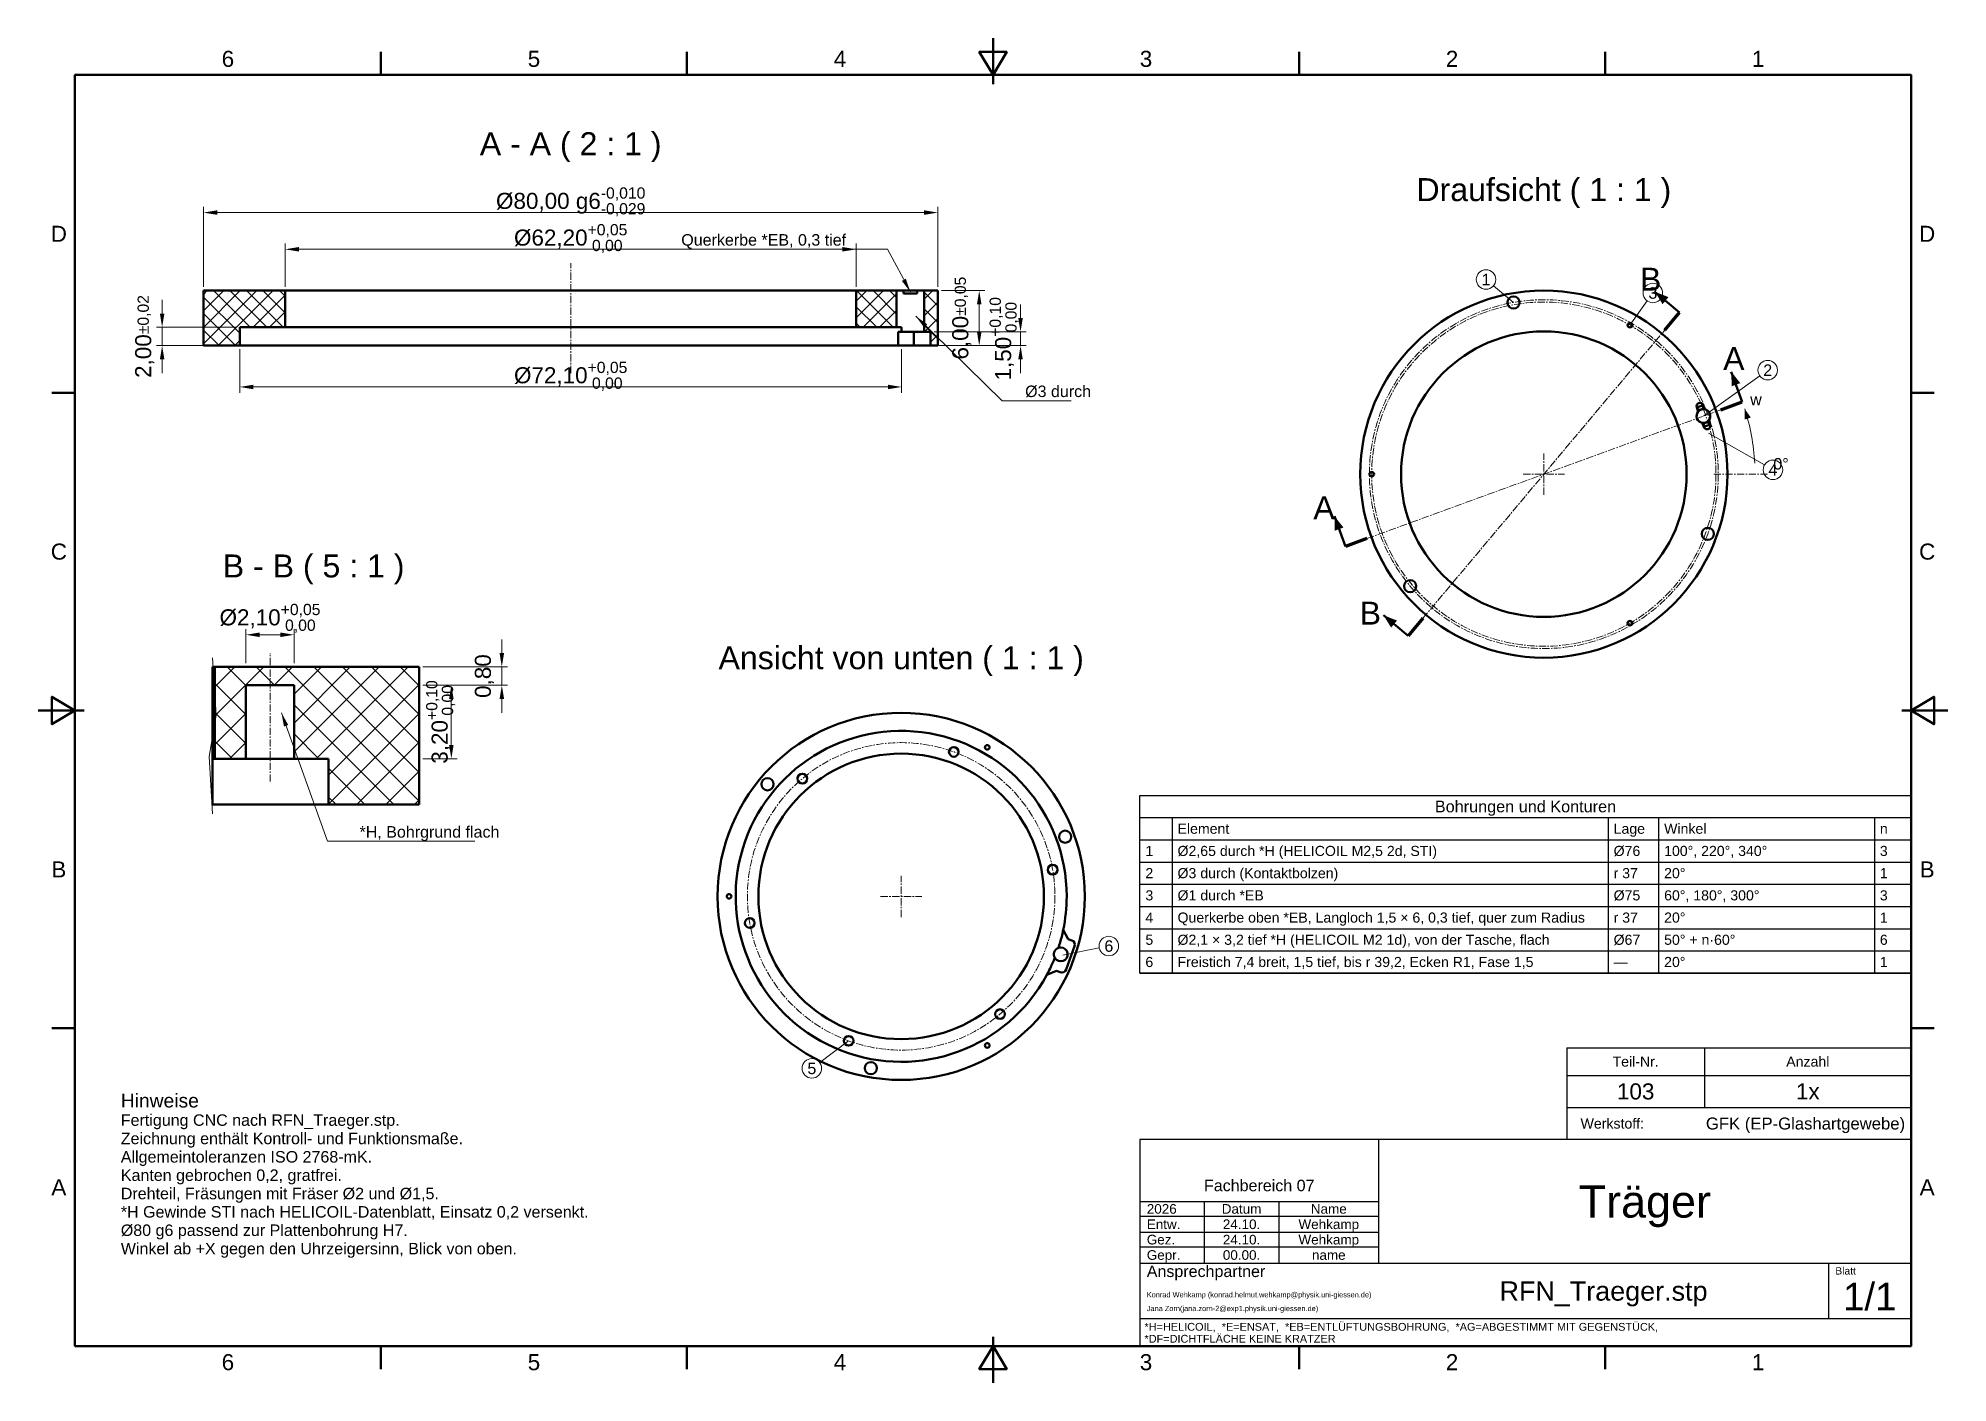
# Model space of a CAD drawing. Header units: millimetres. Extents: x 2 to 418, y 2 to 295.
import ezdxf
from ezdxf.enums import TextEntityAlignment as Align

# ---------------------------------------------------------------- set-up
doc = ezdxf.new("R2010")
doc.units = ezdxf.units.MM
doc.linetypes.add('CENTER2', pattern=[2.541, 1.587, -0.318, 0.318, -0.318])
for name, color, linetype, lineweight in [('BEMASSUNG', 7, 'Continuous', 18), ('MITTELLINIE', 7, 'CENTER2', 18), ('RAHMEN', 7, 'Continuous', 50), ('SCHNITTLINIE', 7, 'Continuous', 50), ('SCHRAFFUR', 7, 'Continuous', 18), ('SCHRIFTFELD', 7, 'Continuous', 25), ('SICHTKANTE', 7, 'Continuous', 50), ('TEXT', 7, 'Continuous', 18)]:
    doc.layers.add(name, color=color, linetype=linetype, lineweight=lineweight)
doc.styles.add('ISO', font='arial.ttf')
doc.dimstyles.new('RFN', dxfattribs={"dimtxt": 3.5, "dimasz": 3, "dimexe": 1.25, "dimexo": 0.8, "dimgap": 0.8, "dimtad": 1, "dimzin": 0, "dimtxsty": 'ISO', "dimcen": 0, "dimclrd": 7, "dimclre": 7, "dimclrt": 7, "dimadec": 1, "dimazin": 3, "dimtfac": 1, "dimtmove": 0, "dimatfit": 3, "dimtolj": 1, "dimtzin": 0, "dimlwd": 18, "dimlwe": 18})

msp = doc.modelspace()

# ---------------------------------------------------------------- hatches: boundary and pattern name
at = {"layer": 'SCHRAFFUR'}
h = msp.add_hatch(dxfattribs=at)
h.set_pattern_fill('ANSI37', scale=0.8)
h.paths.add_polyline_path([(38, 228), (45.9, 228), (38, 228), (38, 240), (55.8, 240), (55.8, 232), (45.9, 232), (45.9, 228)])
h = msp.add_hatch(dxfattribs=at)
h.set_pattern_fill('ANSI37', scale=0.8)
h.paths.add_polyline_path([(189, 240), (180.2, 240), (189, 240), (189, 232), (180.2, 232), (180.2, 240)])
h = msp.add_hatch(dxfattribs=at)
h.set_pattern_fill('ANSI37', scale=0.8)
h.paths.add_polyline_path([(196.4, 228), (198, 228), (196.4, 228), (196.4, 231), (195, 231), (195, 240), (198, 240), (198, 228)])
h = msp.add_hatch(dxfattribs=at)
h.set_pattern_fill('ANSI37', scale=1.4)
h.paths.add_polyline_path([(85, 128), (85, 158), (85, 128), (65.25, 128), (65.25, 138), (57.75, 138), (57.75, 154), (47.25, 154), (47.25, 138), (40.5, 138), (40.5, 158), (85, 158)])

# ---------------------------------------------------------------- linework, layer by layer
at = {"layer": 'BEMASSUNG'}
for p, q in [((179, 249), (147.375, 249)), ((323.401, 237.423), (319.034, 241.062)), ((348.75, 232.476), (352.515, 237.747)), ((364.769, 212.655), (377.039, 221.42)), ((216, 216), (227, 216)), ((365.901, 208.951), (378.056, 202.005)), ((71, 120), (97.125, 120)), ((225.238, 95.174), (233.155, 96.757)), ((178.542, 76.52), (172.242, 71.795))]:
    msp.add_line(p, q, dxfattribs=at)
for centre in [(317.401, 242.423), (353.75, 239.476), (378.769, 222.655), (379.901, 200.951), (235.238, 97.174), (170.542, 70.52)]:
    msp.add_circle(centre, 2.125, dxfattribs=at)
msp.add_arc((330, 200), 46, 3, 18, dxfattribs=at)
msp.add_solid([(373.749, 214.215), (375.094, 212.339), (373.763, 211.906)], dxfattribs=at)
at = {"layer": 'MITTELLINIE'}
for p, q in [((118, 222), (118, 246)), ((303.646, 168.592), (356.354, 231.408)), ((291.473, 185.977), (368.527, 214.023)), ((330, 195.5), (330, 204.5)), ((325.5, 200), (334.5, 200)), ((367, 200), (379, 200)), ((52.5, 133), (52.5, 161)), ((190, 103.5), (190, 112.5)), ((185.5, 108), (194.5, 108))]:
    msp.add_line(p, q, dxfattribs=at)
for centre, radius in [((330, 200), 38), ((330, 200), 37.5), ((190, 108), 33.5)]:
    msp.add_circle(centre, radius, dxfattribs=at)
at = {"layer": 'RAHMEN'}
for p, q in [((76.667, 287), (76.667, 292)), ((143.333, 287), (143.333, 292)), ((210, 295), (210, 285)), ((210, 287), (210, 292)), ((276.667, 287), (276.667, 292)), ((343.333, 287), (343.333, 292)), ((10, 217.75), (5, 217.75)), ((410, 217.75), (415, 217.75)), ((2, 148.5), (12, 148.5)), ((10, 148.5), (5, 148.5)), ((418, 148.5), (408, 148.5)), ((410, 148.5), (415, 148.5)), ((10, 79.25), (5, 79.25)), ((410, 79.25), (415, 79.25)), ((76.667, 10), (76.667, 5)), ((143.333, 10), (143.333, 5)), ((210, 2), (210, 12)), ((210, 10), (210, 5)), ((276.667, 10), (276.667, 5)), ((343.333, 10), (343.333, 5))]:
    msp.add_line(p, q, dxfattribs=at)
for points in [[(210, 287), (213, 292), (207, 292)], [(10, 10), (410, 10), (410, 287), (10, 287)], [(10, 148.5), (5, 151.5), (5, 145.5)], [(410, 148.5), (415, 145.5), (415, 151.5)], [(210, 10), (207, 5), (213, 5)]]:
    msp.add_lwpolyline(points, close=True, dxfattribs=at)
at = {"layer": 'SCHNITTLINIE'}
for p, q in [((359.568, 235.238), (354.206, 239.738)), ((373.226, 215.733), (370.832, 222.311)), ((286.774, 184.267), (284.38, 190.845)), ((300.432, 164.762), (295.069, 169.261))]:
    msp.add_line(p, q, dxfattribs=at)
at = {"layer": 'SCHNITTLINIE', "lineweight": 70}
for p, q in [((356.354, 231.408), (359.568, 235.238)), ((368.527, 214.023), (373.226, 215.733)), ((291.473, 185.977), (286.774, 184.267)), ((303.646, 168.592), (300.432, 164.762))]:
    msp.add_line(p, q, dxfattribs=at)
at = {"layer": 'SCHNITTLINIE'}
for points in [[(354.206, 239.738), (357.147, 238.575), (355.861, 237.043)], [(370.832, 222.311), (372.797, 219.834), (370.918, 219.15)], [(284.38, 190.845), (286.346, 188.368), (284.466, 187.684)], [(295.069, 169.261), (298.01, 168.099), (296.725, 166.567)]]:
    msp.add_solid(points, dxfattribs=at)
at = {"layer": 'SCHRIFTFELD'}
for p, q in [((242, 125.16), (410, 125.16)), ((249, 125.16), (249, 91.28)), ((344, 125.16), (344, 91.28)), ((355, 125.16), (355, 91.28)), ((402, 125.16), (402, 91.28)), ((242, 120.32), (410, 120.32)), ((242, 115.48), (410, 115.48)), ((242, 110.64), (410, 110.64)), ((242, 105.8), (410, 105.8)), ((242, 100.96), (410, 100.96)), ((242, 96.12), (410, 96.12)), ((242, 91.28), (410, 91.28)), ((335, 75), (410, 75)), ((335, 75), (335, 55)), ((365, 75), (365, 62)), ((335, 69), (410, 69)), ((335, 62), (410, 62)), ((294, 55), (294, 28.1)), ((242, 41.5), (294, 41.5)), ((242, 38.3), (294, 38.3)), ((256, 41.5), (256, 28.1)), ((272.3, 41.5), (272.3, 28.1)), ((242, 34.8), (294, 34.8)), ((242, 31.6), (294, 31.6)), ((242, 28.1), (410, 28.1)), ((392, 28.1), (392, 16)), ((242, 16), (410, 16))]:
    msp.add_line(p, q, dxfattribs=at)
for points in [[(242, 130), (410, 130), (410, 91.28), (242, 91.28)], [(242, 10), (410, 10), (410, 55), (242, 55)]]:
    msp.add_lwpolyline(points, close=True, dxfattribs=at)
at = {"layer": 'SICHTKANTE'}
for p, q in [((38, 228), (38, 240)), ((38, 240), (55.8, 240)), ((55.8, 240), (55.8, 232)), ((180.2, 240), (189, 240)), ((180.2, 240), (180.2, 232)), ((189, 232), (189, 240)), ((190.5, 239.4), (190.5, 240)), ((193.5, 239.4), (193.5, 240)), ((195, 231), (195, 240)), ((195, 240), (198, 240)), ((198, 228), (198, 240)), ((55.8, 232), (45.9, 232)), ((45.9, 232), (45.9, 228)), ((189, 232), (180.2, 232)), ((189.349, 231), (189.349, 228)), ((190.064, 232), (190.064, 231)), ((192.719, 231), (192.719, 228)), ((195, 231), (196.4, 231)), ((196.4, 231), (196.4, 228)), ((45.9, 228), (38, 228)), ((192.719, 228), (189.349, 228)), ((194.4, 228), (192.719, 228)), ((198, 228), (196.4, 228)), ((363.294, 214.513), (364.704, 215.026)), ((363.62, 213.619), (363.294, 214.513)), ((365.029, 214.132), (364.704, 215.026)), ((364.833, 210.284), (364.508, 211.178)), ((364.833, 210.284), (366.243, 210.797)), ((366.243, 210.797), (365.918, 211.691)), ((40, 158), (40, 138)), ((40.5, 158), (40.5, 138)), ((40.5, 158), (85, 158)), ((47.25, 154), (57.75, 154)), ((47.25, 138), (47.25, 154)), ((57.75, 138), (57.75, 154)), ((85, 128), (85, 158)), ((40, 138), (40, 128)), ((47.25, 138), (40.5, 138)), ((65.25, 138), (57.75, 138)), ((65.25, 138), (65.25, 128)), ((85, 128), (65.25, 128)), ((225.298, 100.674), (226.372, 98.699)), ((225.912, 92.056), (227.759, 97.13)), ((227.162, 98.412), (226.372, 98.699)), ((223.841, 91.745), (221.749, 90.923)), ((224.631, 91.458), (223.841, 91.745))]:
    msp.add_line(p, q, dxfattribs=at)
for points in [[(180.2, 240), (179.745, 240), (179.29, 240), (178.835, 240), (177.874, 240), (176.532, 240), (175.19, 240), (173.731, 240), (171.57, 240), (169.409, 240), (167.247, 240), (164.578, 240), (161.705, 240), (158.833, 240), (155.798, 240), (152.359, 240), (148.919, 240), (145.479, 240), (141.701, 240), (137.866, 240), (134.032, 240), (130.111, 240), (126.074, 240), (122.037, 240), (118, 240), (113.963, 240), (109.926, 240), (105.889, 240), (101.968, 240), (98.134, 240), (94.299, 240), (90.521, 240), (87.081, 240), (83.641, 240), (80.202, 240), (77.167, 240), (74.295, 240), (71.422, 240), (68.753, 240), (66.591, 240), (64.43, 240), (62.269, 240), (60.81, 240), (59.468, 240), (58.126, 240), (57.165, 240), (56.71, 240), (56.255, 240), (55.8, 240)], [(190.5, 240), (190.445, 240), (190.389, 240), (190.334, 240), (190.28, 240), (190.227, 240), (190.175, 240), (190.122, 240), (190.073, 240), (190.023, 240), (189.974, 240), (189.926, 240), (189.88, 240), (189.834, 240), (189.789, 240), (189.746, 240), (189.703, 240), (189.661, 240), (189.621, 240), (189.582, 240), (189.543, 240), (189.506, 240), (189.472, 240), (189.437, 240), (189.402, 240), (189.371, 240), (189.341, 240), (189.31, 240), (189.282, 240), (189.256, 240), (189.23, 240), (189.204, 240), (189.183, 240), (189.161, 240), (189.139, 240), (189.121, 240), (189.104, 240), (189.087, 240), (189.072, 240), (189.06, 240), (189.047, 240), (189.035, 240), (189.027, 240), (189.02, 240), (189.013, 240), (189.007, 240), (189.005, 240), (189.002, 240), (189, 240)], [(193.5, 240), (193.489, 240), (193.478, 240), (193.467, 240), (193.444, 240), (193.412, 240), (193.379, 240), (193.344, 240), (193.292, 240), (193.24, 240), (193.188, 240), (193.123, 240), (193.054, 240), (192.985, 240), (192.912, 240), (192.829, 240), (192.746, 240), (192.663, 240), (192.572, 240), (192.479, 240), (192.387, 240), (192.292, 240), (192.195, 240), (192.097, 240), (192, 240), (191.903, 240), (191.805, 240), (191.708, 240), (191.613, 240), (191.521, 240), (191.428, 240), (191.337, 240), (191.254, 240), (191.171, 240), (191.088, 240), (191.015, 240), (190.946, 240), (190.877, 240), (190.812, 240), (190.76, 240), (190.708, 240), (190.656, 240), (190.621, 240), (190.588, 240), (190.556, 240), (190.533, 240), (190.522, 240), (190.511, 240), (190.5, 240)], [(192, 239.4), (191.967, 239.4), (191.935, 239.4), (191.902, 239.4), (191.869, 239.4), (191.836, 239.4), (191.804, 239.4), (191.771, 239.4), (191.739, 239.4), (191.706, 239.4), (191.673, 239.4), (191.641, 239.4), (191.608, 239.4), (191.576, 239.4), (191.544, 239.4), (191.511, 239.4), (191.479, 239.4), (191.447, 239.4), (191.415, 239.4), (191.383, 239.4), (191.351, 239.4), (191.319, 239.4), (191.287, 239.4), (191.255, 239.4), (191.224, 239.4), (191.192, 239.4), (191.161, 239.4), (191.129, 239.4), (191.098, 239.4), (191.067, 239.4), (191.036, 239.4), (191.005, 239.4), (190.974, 239.4), (190.943, 239.4), (190.913, 239.4), (190.882, 239.4), (190.852, 239.4), (190.822, 239.4), (190.792, 239.4), (190.762, 239.4), (190.732, 239.4), (190.703, 239.4), (190.673, 239.4), (190.644, 239.4), (190.615, 239.4), (190.586, 239.4), (190.557, 239.4), (190.529, 239.4), (190.5, 239.4)], [(193.5, 239.4), (193.471, 239.4), (193.443, 239.4), (193.414, 239.4), (193.385, 239.4), (193.356, 239.4), (193.327, 239.4), (193.297, 239.4), (193.268, 239.4), (193.238, 239.4), (193.208, 239.4), (193.178, 239.4), (193.148, 239.4), (193.118, 239.4), (193.087, 239.4), (193.057, 239.4), (193.026, 239.4), (192.995, 239.4), (192.964, 239.4), (192.933, 239.4), (192.902, 239.4), (192.871, 239.4), (192.839, 239.4), (192.808, 239.4), (192.776, 239.4), (192.745, 239.4), (192.713, 239.4), (192.681, 239.4), (192.649, 239.4), (192.617, 239.4), (192.585, 239.4), (192.553, 239.4), (192.521, 239.4), (192.489, 239.4), (192.456, 239.4), (192.424, 239.4), (192.392, 239.4), (192.359, 239.4), (192.327, 239.4), (192.294, 239.4), (192.261, 239.4), (192.229, 239.4), (192.196, 239.4), (192.164, 239.4), (192.131, 239.4), (192.098, 239.4), (192.065, 239.4), (192.033, 239.4), (192, 239.4)], [(195, 240), (194.998, 240), (194.995, 240), (194.993, 240), (194.987, 240), (194.98, 240), (194.973, 240), (194.965, 240), (194.953, 240), (194.94, 240), (194.928, 240), (194.913, 240), (194.896, 240), (194.879, 240), (194.861, 240), (194.839, 240), (194.817, 240), (194.796, 240), (194.77, 240), (194.744, 240), (194.718, 240), (194.69, 240), (194.659, 240), (194.629, 240), (194.598, 240), (194.563, 240), (194.528, 240), (194.494, 240), (194.457, 240), (194.418, 240), (194.379, 240), (194.339, 240), (194.297, 240), (194.254, 240), (194.211, 240), (194.166, 240), (194.12, 240), (194.074, 240), (194.026, 240), (193.977, 240), (193.927, 240), (193.878, 240), (193.825, 240), (193.773, 240), (193.72, 240), (193.666, 240), (193.611, 240), (193.555, 240), (193.5, 240)], [(180.2, 232), (179.745, 232), (179.29, 232), (178.835, 232), (177.874, 232), (176.532, 232), (175.19, 232), (173.731, 232), (171.57, 232), (169.409, 232), (167.247, 232), (164.578, 232), (161.705, 232), (158.833, 232), (155.798, 232), (152.359, 232), (148.919, 232), (145.479, 232), (141.701, 232), (137.866, 232), (134.032, 232), (130.111, 232), (126.074, 232), (122.037, 232), (118, 232), (113.963, 232), (109.926, 232), (105.889, 232), (101.968, 232), (98.134, 232), (94.299, 232), (90.521, 232), (87.081, 232), (83.641, 232), (80.202, 232), (77.167, 232), (74.295, 232), (71.422, 232), (68.753, 232), (66.591, 232), (64.43, 232), (62.269, 232), (60.81, 232), (59.468, 232), (58.126, 232), (57.165, 232), (56.71, 232), (56.255, 232), (55.8, 232)], [(190.064, 232), (190.023, 232), (189.983, 232), (189.942, 232), (189.903, 232), (189.865, 232), (189.827, 232), (189.79, 232), (189.754, 232), (189.719, 232), (189.683, 232), (189.649, 232), (189.616, 232), (189.583, 232), (189.551, 232), (189.521, 232), (189.491, 232), (189.461, 232), (189.433, 232), (189.405, 232), (189.378, 232), (189.352, 232), (189.328, 232), (189.303, 232), (189.279, 232), (189.258, 232), (189.236, 232), (189.215, 232), (189.195, 232), (189.177, 232), (189.159, 232), (189.141, 232), (189.126, 232), (189.111, 232), (189.096, 232), (189.084, 232), (189.072, 232), (189.06, 232), (189.049, 232), (189.041, 232), (189.033, 232), (189.024, 232), (189.019, 232), (189.014, 232), (189.009, 232), (189.005, 232), (189.003, 232), (189.002, 232), (189, 232)], [(189.719, 231), (189.713, 231), (189.706, 231), (189.7, 231), (189.693, 231), (189.686, 231), (189.68, 231), (189.673, 231), (189.666, 231), (189.659, 231), (189.652, 231), (189.645, 231), (189.638, 231), (189.631, 231), (189.624, 231), (189.617, 231), (189.61, 231), (189.602, 231), (189.595, 231), (189.588, 231), (189.58, 231), (189.573, 231), (189.565, 231), (189.557, 231), (189.55, 231), (189.542, 231), (189.534, 231), (189.526, 231), (189.518, 231), (189.51, 231), (189.502, 231), (189.494, 231), (189.486, 231), (189.478, 231), (189.47, 231), (189.462, 231), (189.453, 231), (189.445, 231), (189.437, 231), (189.428, 231), (189.42, 231), (189.411, 231), (189.402, 231), (189.394, 231), (189.385, 231), (189.376, 231), (189.367, 231), (189.358, 231), (189.349, 231)], [(189.719, 231), (189.73, 231), (189.741, 231), (189.751, 231), (189.762, 231), (189.772, 231), (189.782, 231), (189.792, 231), (189.802, 231), (189.811, 231), (189.821, 231), (189.83, 231), (189.839, 231), (189.848, 231), (189.857, 231), (189.866, 231), (189.874, 231), (189.883, 231), (189.891, 231), (189.899, 231), (189.907, 231), (189.914, 231), (189.922, 231), (189.929, 231), (189.937, 231), (189.944, 231), (189.951, 231), (189.957, 231), (189.964, 231), (189.97, 231), (189.977, 231), (189.983, 231), (189.989, 231), (189.995, 231), (190.001, 231), (190.006, 231), (190.011, 231), (190.017, 231), (190.022, 231), (190.026, 231), (190.031, 231), (190.036, 231), (190.04, 231), (190.044, 231), (190.049, 231), (190.053, 231), (190.056, 231), (190.06, 231), (190.064, 231)], [(195, 231), (194.988, 231), (194.977, 231), (194.965, 231), (194.941, 231), (194.907, 231), (194.873, 231), (194.835, 231), (194.779, 231), (194.723, 231), (194.667, 231), (194.597, 231), (194.52, 231), (194.444, 231), (194.363, 231), (194.268, 231), (194.173, 231), (194.079, 231), (193.97, 231), (193.86, 231), (193.749, 231), (193.633, 231), (193.51, 231), (193.386, 231), (193.263, 231), (193.13, 231), (192.997, 231), (192.864, 231), (192.727, 231), (192.588, 231), (192.449, 231), (192.309, 231), (192.167, 231), (192.025, 231), (191.883, 231), (191.743, 231), (191.602, 231), (191.461, 231), (191.322, 231), (191.186, 231), (191.051, 231), (190.915, 231), (190.787, 231), (190.659, 231), (190.532, 231), (190.41, 231), (190.294, 231), (190.179, 231), (190.064, 231)], [(189.349, 228), (188.231, 228), (187.113, 228), (185.995, 228), (184.363, 228), (182.346, 228), (180.329, 228), (178.196, 228), (175.372, 228), (172.548, 228), (169.724, 228), (166.416, 228), (162.913, 228), (159.411, 228), (155.761, 228), (151.741, 228), (147.72, 228), (143.7, 228), (139.393, 228), (135.038, 228), (130.683, 228), (126.27, 228), (121.779, 228), (117.289, 228), (112.798, 228), (108.376, 228), (103.955, 228), (99.534, 228), (95.267, 228), (91.117, 228), (86.967, 228), (82.882, 228), (79.193, 228), (75.503, 228), (71.813, 228), (68.573, 228), (65.513, 228), (62.452, 228), (59.611, 228), (57.319, 228), (55.028, 228), (52.736, 228), (51.193, 228), (49.775, 228), (48.356, 228), (47.34, 228), (46.86, 228), (46.38, 228), (45.9, 228)], [(194.4, 228), (194.465, 228), (194.531, 228), (194.596, 228), (194.661, 228), (194.725, 228), (194.79, 228), (194.854, 228), (194.917, 228), (194.98, 228), (195.043, 228), (195.104, 228), (195.164, 228), (195.225, 228), (195.284, 228), (195.341, 228), (195.399, 228), (195.456, 228), (195.51, 228), (195.563, 228), (195.616, 228), (195.668, 228), (195.717, 228), (195.765, 228), (195.814, 228), (195.858, 228), (195.901, 228), (195.945, 228), (195.985, 228), (196.023, 228), (196.061, 228), (196.098, 228), (196.13, 228), (196.161, 228), (196.193, 228), (196.22, 228), (196.245, 228), (196.27, 228), (196.293, 228), (196.311, 228), (196.329, 228), (196.347, 228), (196.359, 228), (196.37, 228), (196.381, 228), (196.389, 228), (196.393, 228), (196.396, 228), (196.4, 228)], [(40.5, 158), (40.499, 158), (40.499, 158), (40.498, 158), (40.496, 158), (40.494, 158), (40.492, 158), (40.489, 158), (40.486, 158), (40.482, 158), (40.478, 158), (40.473, 158), (40.468, 158), (40.463, 158), (40.457, 158), (40.451, 158), (40.444, 158), (40.437, 158), (40.429, 158), (40.421, 158), (40.413, 158), (40.404, 158), (40.394, 158), (40.385, 158), (40.375, 158), (40.364, 158), (40.353, 158), (40.341, 158), (40.329, 158), (40.317, 158), (40.304, 158), (40.291, 158), (40.277, 158), (40.263, 158), (40.249, 158), (40.234, 158), (40.218, 158), (40.202, 158), (40.186, 158), (40.169, 158), (40.152, 158), (40.135, 158), (40.117, 158), (40.098, 158), (40.079, 158), (40.06, 158), (40.04, 158), (40.02, 158), (40, 158)], [(40.5, 138), (40.499, 138), (40.499, 138), (40.498, 138), (40.496, 138), (40.494, 138), (40.492, 138), (40.489, 138), (40.486, 138), (40.482, 138), (40.478, 138), (40.473, 138), (40.468, 138), (40.463, 138), (40.457, 138), (40.451, 138), (40.444, 138), (40.437, 138), (40.429, 138), (40.421, 138), (40.413, 138), (40.404, 138), (40.394, 138), (40.385, 138), (40.375, 138), (40.364, 138), (40.353, 138), (40.341, 138), (40.329, 138), (40.317, 138), (40.304, 138), (40.291, 138), (40.277, 138), (40.263, 138), (40.249, 138), (40.234, 138), (40.218, 138), (40.202, 138), (40.186, 138), (40.169, 138), (40.152, 138), (40.135, 138), (40.117, 138), (40.098, 138), (40.079, 138), (40.06, 138), (40.04, 138), (40.02, 138), (40, 138)], [(57.75, 138), (57.712, 138), (57.673, 138), (57.635, 138), (57.554, 138), (57.44, 138), (57.327, 138), (57.204, 138), (57.022, 138), (56.839, 138), (56.657, 138), (56.431, 138), (56.189, 138), (55.947, 138), (55.69, 138), (55.4, 138), (55.11, 138), (54.819, 138), (54.5, 138), (54.177, 138), (53.853, 138), (53.522, 138), (53.181, 138), (52.841, 138), (52.5, 138), (52.159, 138), (51.819, 138), (51.478, 138), (51.147, 138), (50.823, 138), (50.5, 138), (50.181, 138), (49.89, 138), (49.6, 138), (49.31, 138), (49.053, 138), (48.811, 138), (48.569, 138), (48.343, 138), (48.161, 138), (47.978, 138), (47.796, 138), (47.673, 138), (47.56, 138), (47.446, 138), (47.365, 138), (47.327, 138), (47.288, 138), (47.25, 138)], [(65.25, 128), (65.212, 128), (65.173, 128), (65.135, 128), (65.052, 128), (64.937, 128), (64.821, 128), (64.695, 128), (64.503, 128), (64.311, 128), (64.119, 128), (63.872, 128), (63.603, 128), (63.335, 128), (63.044, 128), (62.7, 128), (62.355, 128), (62.01, 128), (61.601, 128), (61.181, 128), (60.761, 128), (60.308, 128), (59.813, 128), (59.318, 128), (58.823, 128), (58.254, 128), (57.684, 128), (57.115, 128), (56.504, 128), (55.861, 128), (55.218, 128), (54.565, 128), (53.85, 128), (53.135, 128), (52.419, 128), (51.653, 128), (50.867, 128), (50.08, 128), (49.273, 128), (48.416, 128), (47.56, 128), (46.703, 128), (45.787, 128), (44.861, 128), (43.935, 128), (42.98, 128), (41.987, 128), (40.993, 128), (40, 128)]]:
    msp.add_lwpolyline(points, dxfattribs=at)
for centre, radius in [((330, 200), 40), ((323.401, 237.423), 1.325), ((348.75, 232.476), 0.5), ((330, 200), 31.1), ((292.5, 200), 0.5), ((365.708, 187.003), 1.325), ((300.89, 175.574), 1.325), ((348.75, 167.524), 0.5), ((190, 108), 40), ((190, 108), 31.1), ((201.458, 139.48), 1.05), ((208.75, 140.476), 0.5), ((160.89, 132.426), 1.325), ((168.467, 133.662), 1.05), ((225.708, 120.997), 1.325), ((222.991, 113.817), 1.05), ((152.5, 108), 0.5), ((157.009, 102.183), 1.05), ((211.533, 82.338), 1.05), ((178.542, 76.52), 1.05), ((208.75, 75.524), 0.5), ((183.401, 70.577), 1.325)]:
    msp.add_circle(centre, radius, dxfattribs=at)
for centre, radius, start, end in [((363.999, 214.769), 0.75, 20, 200), ((364.769, 212.655), 1.5, 140, 260), ((363.999, 214.769), 0.75, 200, 270), ((364.769, 212.655), 1.5, 110.00001, 140), ((363.999, 214.769), 0.75, 270, 289.99997), ((363.999, 214.769), 0.75, 289.99997, 20), ((364.769, 212.655), 1.5, 80, 110.00001), ((364.769, 212.655), 1.5, 320, 80), ((364.769, 212.655), 1.5, 260, 270), ((364.769, 212.655), 1.5, 270, 290), ((365.538, 210.54), 0.75, 110, 200), ((365.538, 210.54), 0.75, 200, 270), ((364.769, 212.655), 1.5, 290, 320), ((365.538, 210.54), 0.75, 20, 110), ((365.538, 210.54), 0.75, 270, 20), ((190, 108), 36.05, 0, 331.72488), ((190, 108), 36.05, 348.27512, 0), ((190, 108), 36.05, 345.89094, 348.27512), ((224.769, 95.345), 1.5, 110.20115, 209.79885), ((224.769, 95.345), 1.5, 209.79885, 90), ((190, 108), 36.05, 341.82118, 345.89094), ((224.769, 95.345), 1.5, 90, 110.20115), ((226.82, 97.472), 1, 340, 70), ((190, 108), 36.05, 331.72488, 334.10906), ((190, 108), 36.05, 334.10906, 338.17882), ((224.973, 92.398), 1, 250, 340)]:
    msp.add_arc(centre, radius, start, end, dxfattribs=at)
at = {"layer": 'TEXT'}
msp.add_lwpolyline([(40, 126), (39.25, 138.5), (40.75, 147.5), (40, 160)], dxfattribs=at)

# ---------------------------------------------------------------- texts
at = {"layer": 'RAHMEN', "style": 'ISO'}
for s, p in [('6', (43.333, 290.5)), ('5', (110, 290.5)), ('4', (176.667, 290.5)), ('3', (243.333, 290.5)), ('2', (310, 290.5)), ('1', (376.667, 290.5)), ('D', (6.5, 252.375)), ('D', (413.5, 252.375)), ('C', (6.5, 183.125)), ('C', (413.5, 183.125)), ('B', (6.5, 113.875)), ('B', (413.5, 113.875)), ('A', (6.5, 44.625)), ('A', (413.5, 44.625)), ('6', (43.333, 6.5)), ('5', (110, 6.5)), ('4', (176.667, 6.5)), ('3', (243.333, 6.5)), ('2', (310, 6.5)), ('1', (376.667, 6.5))]:
    msp.add_text(s, height=3.5, dxfattribs=at).set_placement(p, align=Align.MIDDLE_CENTER)
at = {"layer": 'SCHRIFTFELD', "style": 'ISO'}
for s, height, p in [('Teil-Nr.', 2.2, (350, 72)), ('Anzahl', 2.2, (387.5, 72)), ('Fachbereich 07', 2.5, (268, 45))]:
    msp.add_text(s, height=height, dxfattribs=at).set_placement(p, align=Align.MIDDLE_CENTER)
for s, height, p in [('Werkstoff:', 2.2, (338, 58.5)), ('Ansprechpartner', 2.5, (243.5, 26.3)), ('Blatt', 1.6, (393.5, 26.4))]:
    msp.add_text(s, height=height, dxfattribs=at).set_placement(p, align=Align.MIDDLE_LEFT)
at = {"layer": 'SCHRIFTFELD', "color": 8, "style": 'ISO'}
for s, p in [('*H=HELICOIL,  *E=ENSAT,  *EB=ENTLÜFTUNGSBOHRUNG,  *AG=ABGESTIMMT MIT GEGENSTÜCK,', (243, 14.2)), ('*DF=DICHTFLÄCHE KEINE KRATZER', (243, 11.6))]:
    msp.add_text(s, height=1.7, dxfattribs=at).set_placement(p, align=Align.MIDDLE_LEFT)
at = {"layer": 'TEXT', "style": 'ISO'}
for s, height, p in [('A - A ( 2 : 1 )', 5, (118, 272)), ('Draufsicht ( 1 : 1 )', 5, (330, 262)), ('1', 2.5, (317.401, 242.423)), ('B', 5, (353.255, 242.494)), ('3', 2.5, (353.75, 239.476)), ('A', 5, (371.386, 225.173)), ('2', 2.5, (378.769, 222.655)), ('4', 2.5, (379.901, 200.951)), ('A', 5, (282.115, 192.681)), ('B - B ( 5 : 1 )', 5, (62, 180)), ('B', 5, (292.19, 169.719)), ('Ansicht von unten ( 1 : 1 )', 5, (190, 160)), ('Bohrungen und Konturen', 2.53, (326, 127.58)), ('6', 2.5, (235.238, 97.174)), ('5', 2.5, (170.542, 70.52)), ('Datum', 2.1, (264.15, 39.9)), ('Name', 2.1, (283.15, 39.9))]:
    msp.add_text(s, height=height, dxfattribs=at).set_placement(p, align=Align.MIDDLE_CENTER)
msp.add_text('Querkerbe *EB, 0,3 tief', height=2.5, dxfattribs=at).set_placement((178, 249.8), align=Align.RIGHT)
for s, height, p in [('Ø3 durch', 2.5, (217, 216.8)), ('w', 2.5, (374.949, 215.015)), ('0°', 2.5, (380, 201)), ('*H, Bohrgrund flach', 2.5, (72, 120.8)), ('Hinweise', 3, (20, 62)), ('Fertigung CNC nach RFN_Traeger.stp.', 2.5, (20, 58)), ('Zeichnung enthält Kontroll- und Funktionsmaße.', 2.5, (20, 54)), ('Allgemeintoleranzen ISO 2768-mK.', 2.5, (20, 50)), ('Kanten gebrochen 0,2, gratfrei.', 2.5, (20, 46)), ('Drehteil, Fräsungen mit Fräser Ø2 und Ø1,5.', 2.5, (20, 42)), ('*H Gewinde STI nach HELICOIL-Datenblatt, Einsatz 0,2 versenkt.', 2.5, (20, 38)), ('Ø80 g6 passend zur Plattenbohrung H7.', 2.5, (20, 34)), ('Winkel ab +X gegen den Uhrzeigersinn, Blick von oben.', 2.5, (20, 30))]:
    msp.add_text(s, height=height, dxfattribs=at).set_placement(p)
for s, height, p in [('Element', 2.2, (250.2, 122.74)), ('Lage', 2.2, (345.2, 122.74)), ('Winkel', 2.2, (356.2, 122.74)), ('n', 2.2, (403.2, 122.74)), ('1', 2.2, (243.2, 117.9)), ('Ø2,65 durch *H (HELICOIL M2,5 2d, STI)', 2.2, (250.2, 117.9)), ('Ø76', 2.2, (345.2, 117.9)), ('100°, 220°, 340°', 2.2, (356.2, 117.9)), ('3', 2.2, (403.2, 117.9)), ('2', 2.2, (243.2, 113.06)), ('Ø3 durch (Kontaktbolzen)', 2.2, (250.2, 113.06)), ('r 37', 2.2, (345.2, 113.06)), ('20°', 2.2, (356.2, 113.06)), ('1', 2.2, (403.2, 113.06)), ('3', 2.2, (243.2, 108.22)), ('Ø1 durch *EB', 2.2, (250.2, 108.22)), ('Ø75', 2.2, (345.2, 108.22)), ('60°, 180°, 300°', 2.2, (356.2, 108.22)), ('3', 2.2, (403.2, 108.22)), ('4', 2.2, (243.2, 103.38)), ('Querkerbe oben *EB, Langloch 1,5 × 6, 0,3 tief, quer zum Radius', 2.2, (250.2, 103.38)), ('r 37', 2.2, (345.2, 103.38)), ('20°', 2.2, (356.2, 103.38)), ('1', 2.2, (403.2, 103.38)), ('5', 2.2, (243.2, 98.54)), ('Ø2,1 × 3,2 tief *H (HELICOIL M2 1d), von der Tasche, flach', 2.2, (250.2, 98.54)), ('Ø67', 2.2, (345.2, 98.54)), ('50° + n·60°', 2.2, (356.2, 98.54)), ('6', 2.2, (403.2, 98.54)), ('6', 2.2, (243.2, 93.7)), ('Freistich 7,4 breit, 1,5 tief, bis r 39,2, Ecken R1, Fase 1,5', 2.2, (250.2, 93.7)), ('—', 2.2, (345.2, 93.7)), ('20°', 2.2, (356.2, 93.7)), ('1', 2.2, (403.2, 93.7)), ('Entw.', 2.1, (243.5, 36.55)), ('Gez.', 2.1, (243.5, 33.2)), ('Gepr.', 2.1, (243.5, 29.85)), ('Konrad Wehkamp (konrad.helmut.wehkamp@physik.uni-giessen.de)', 1.15, (243.5, 21.2)), ('Jana Zorn(jana.zorn-2@exp1.physik.uni-giessen.de)', 1.15, (243.5, 18.2))]:
    msp.add_text(s, height=height, dxfattribs=at).set_placement(p, align=Align.MIDDLE_LEFT)
at = {"layer": 'TEXT', "color": 5, "style": 'ISO'}
for s, height, p in [('103', 3.5, (350, 65.5)), ('1x', 3.5, (387.5, 65.5)), ('GFK (EP-Glashartgewebe)', 2.6, (387, 58.5)), ('Träger', 7, (352, 41.5)), ('24.10.', 2.1, (264.15, 36.55)), ('Wehkamp', 2.1, (283.15, 36.55)), ('24.10.', 2.1, (264.15, 33.2)), ('Wehkamp', 2.1, (283.15, 33.2)), ('00.00.', 2.1, (264.15, 29.85)), ('name', 2.1, (283.15, 29.85)), ('RFN_Traeger.stp', 4.2, (343, 22)), ('1/1', 6, (401, 20.8))]:
    msp.add_text(s, height=height, dxfattribs=at).set_placement(p, align=Align.MIDDLE_CENTER)
msp.add_text('2026', height=2.1, dxfattribs=at).set_placement((243.5, 39.9), align=Align.MIDDLE_LEFT)

# ---------------------------------------------------------------- dimensions: what is measured, and where the dimension line sits
at = {"layer": 'BEMASSUNG'}
for base, p1, p2, text, override in [((38, 257), (38, 240), (198, 240), 'Ø<> g6', {"dimlfac": 0.5, "dimtol": 1, "dimtp": -0.01, "dimtm": 0.029, "dimtfac": 0.7, "dimtdec": 3}), ((55.8, 249), (55.8, 240), (180.2, 240), 'Ø<>', {"dimlfac": 0.5, "dimtol": 1, "dimtp": 0.05, "dimtm": 0, "dimtfac": 0.7}), ((45.9, 219), (45.9, 228), (190.1, 228), 'Ø<>', {"dimlfac": 0.5, "dimtol": 1, "dimtp": 0.05, "dimtm": 0, "dimtfac": 0.7}), ((47.25, 165), (47.25, 158), (57.75, 158), 'Ø<>', {"dimlfac": 0.2, "dimtol": 1, "dimtp": 0.05, "dimtm": 0, "dimtfac": 0.7})]:
    msp.add_linear_dim(base=base, p1=p1, p2=p2, text=text, dimstyle='RFN', override=override, dxfattribs=at).render()
for base, p1, p2, override in [((207, 228), (198, 228), (198, 240), {"dimlfac": 0.5, "dimtol": 1, "dimtp": 0.05, "dimtm": 0.05, "dimtfac": 0.7}), ((29, 228), (45.9, 228), (45.9, 232), {"dimlfac": 0.5, "dimtol": 1, "dimtp": 0.02, "dimtm": 0.02, "dimtfac": 0.7}), ((216, 228), (196.4, 228), (196.4, 231), {"dimlfac": 0.5, "dimtol": 1, "dimtp": 0.1, "dimtm": 0, "dimtfac": 0.7}), ((103, 154), (85, 154), (85, 158), {"dimlfac": 0.2}), ((92, 138), (85, 138), (85, 154), {"dimlfac": 0.2, "dimtol": 1, "dimtp": 0.1, "dimtm": 0, "dimtfac": 0.7})]:
    msp.add_linear_dim(base=base, p1=p1, p2=p2, angle=90, dimstyle='RFN', override=override, dxfattribs=at).render()

# ---------------------------------------------------------------- leaders
for points in [[(192, 239.7), (187, 249), (179, 249)], [(193.2, 234.4), (212, 216), (216, 216)], [(55, 148), (65, 120), (71, 120)]]:
    msp.add_leader(points, dimstyle='RFN', dxfattribs=at)

doc.saveas('drawing.dxf')
